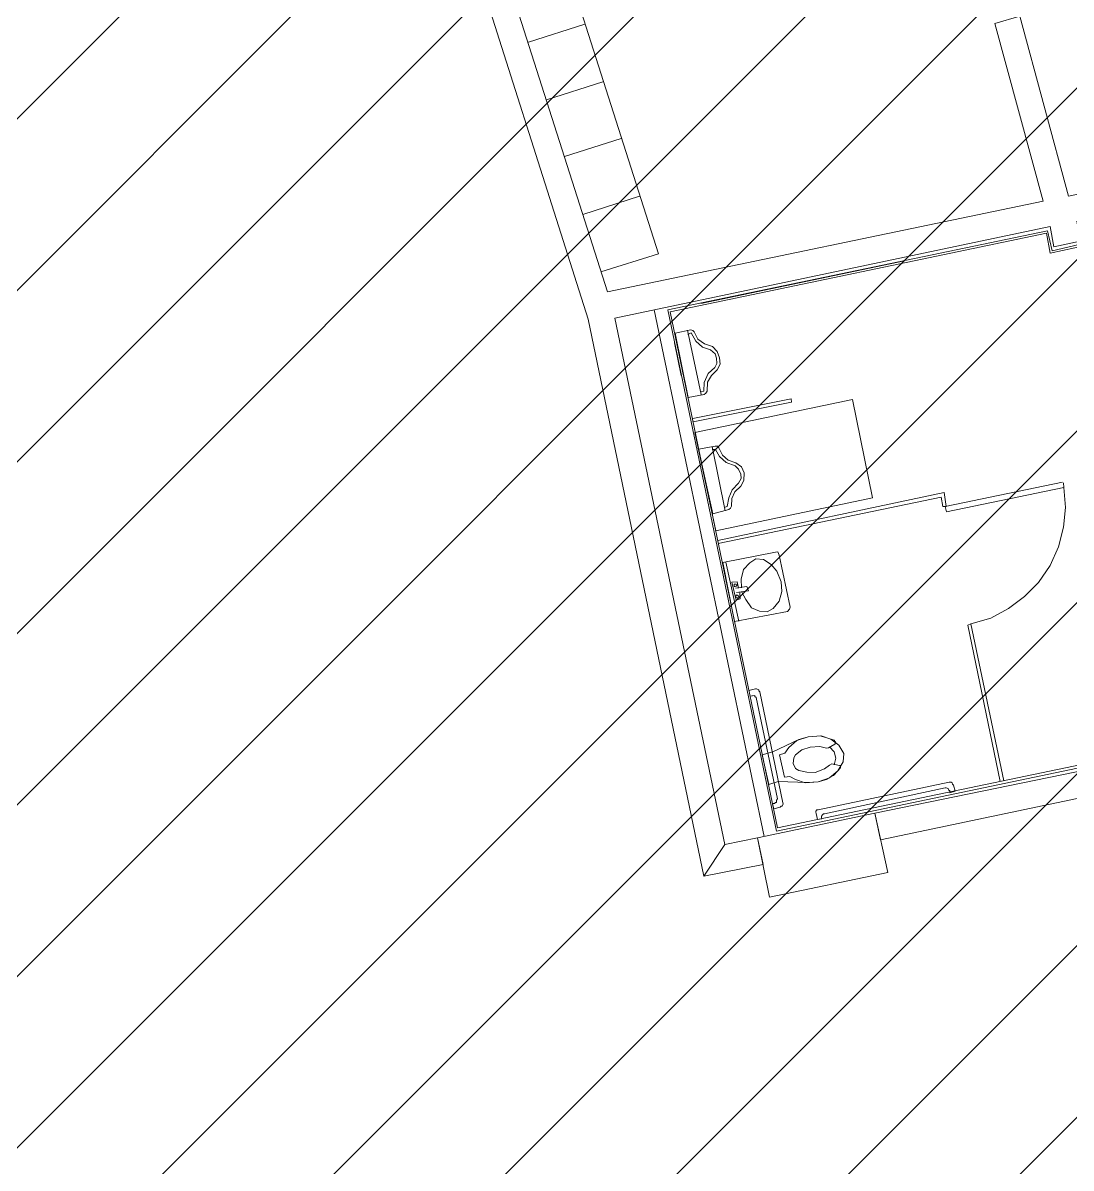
# Model space of a CAD drawing. Header units: inches. Extents: x -11331628 to 26860, y -6840660 to 4773.
# Drawn here: x 1182.4 to 1495.7, y -2112.1 to -1769.9 of the extents above; entities that cross this region are included whole.
import ezdxf
from ezdxf import colors
from ezdxf.entities.mleader import LeaderData, LeaderLine
from ezdxf.math import Vec2, Vec3

# ---------------------------------------------------------------- set-up
doc = ezdxf.new("R2010")
doc.units = ezdxf.units.IN
doc.header["$LTSCALE"] = 0.5
doc.header["$MEASUREMENT"] = 0
doc.layers.get('Defpoints').update_dxf_attribs({"color": 140})
doc.layers.add('A-HATH', color=9, linetype='Continuous')
doc.layers.add('DETL-8', color=2, linetype='Continuous')
for name, color, linetype, lineweight in [('CONCRETE', 1, 'Continuous', 20), ('HATCH', 253, 'Continuous', 0), ('TEXT 3', 41, 'Continuous', 15)]:
    doc.layers.add(name, color=color, linetype=linetype, lineweight=lineweight)
doc.styles.add('TEXT-ITALIC', font='ariali.ttf')

# ---------------------------------------------------------------- blocks, each defined once
blk = doc.blocks.new('restroom')
at = {"layer": 'CONCRETE'}
for points in [[(3093.628826908702, 6788.538152405808), (3122.20039501187, 6669.990069659944), (3253.970162267625, 6687.557609607634), (3243.387057385003, 6741.593162586963), (3251.037858385189, 6743.192651960585), (3261.620963267578, 6688.503994013699), (3287.226139517562, 6691.996170893247), (3261.620963267578, 6688.503994013699), (3251.037858385189, 6743.192651960585), (3243.387057385003, 6741.593162586963), (3253.970162267625, 6687.557609607634), (3122.20039501187, 6669.990069659944), (3093.628826908702, 6788.538152405808)], [(3086.025457486106, 6786.73829204117), (3115.775752969613, 6662.24595538299), (3138.168445585823, 6493.728116637263), (3156.109153335743, 6495.900719981692), (3155.069455652792, 6503.938092371151), (3145.152799344683, 6502.711812119634), (3123.813145352822, 6661.966059537773), (3255.583237834337, 6679.906807274726), (3256.236342802007, 6673.762183704348), (3264.180341934381, 6674.801840067659), (3263.607287943425, 6680.853151694108), (3264.180341934381, 6674.801840067659), (3256.236342802007, 6673.762183704348), (3255.583237834337, 6679.906807274726), (3123.813145352822, 6661.966059537773), (3145.152799344683, 6502.711812119634), (3155.069455652792, 6503.938092371151), (3156.109153335743, 6495.900719981692), (3138.168445585823, 6493.728116637263), (3115.775752969613, 6662.24595538299), (3086.025457486106, 6786.73829204117)], [(3265.499894142678, 6674.148693780583), (3255.583237834337, 6672.535903452831), (3254.636609508718, 6678.587255066197), (3139.767853652887, 6663.285611746419), (3160.840994060334, 6505.537561751255), (3353.15104863403, 6531.422369933622)], [(3353.15104863403, 6531.422369933622), (3160.840994060334, 6505.537561751255), (3139.767853652887, 6663.285611746419), (3254.636609508718, 6678.587255066197), (3255.583237834337, 6672.535903452831), (3265.499894142678, 6674.148693780583)], [(3266.152999110349, 6673.482246539375), (3254.916790593477, 6671.882797152553), (3254.250343352152, 6677.920807824872), (3140.43430089398, 6662.61916450521), (3161.21424316947, 6506.483906170639), (3352.497943666593, 6532.088817174714)], [(3352.497943666593, 6532.088817174714), (3161.21424316947, 6506.483906170639), (3140.43430089398, 6662.61916450521), (3254.250343352152, 6677.920807824872), (3254.916790593477, 6671.882797152553), (3266.152999110349, 6673.482246539375)], [(3149.697852234883, 6664.511893330658), (3211.37090659334, 6672.829141571937)], [(3141.00735488447, 6653.368874131637), (3142.326907093232, 6643.4521351839)]]:
    blk.add_lwpolyline(points, dxfattribs=at)
for points in [[(3112.856792694252, 6785.418739832525), (3138.168445585822, 6680.1867044529), (3120.600986944573, 6676.041421273193), (3138.168445585822, 6680.1867044529), (3112.856792694252, 6785.418739832525), (3095.662583161906, 6781.260115712001)], [(3121.160698661643, 6750.283661270099), (3103.979831403416, 6746.124995829706)], [(3125.319485395277, 6732.70277904864), (3108.124951969661, 6728.557455882132)], [(3129.571341486243, 6715.428437233139), (3112.283738703761, 6711.269813112617)], [(3133.729802993654, 6697.75428438739), (3116.442200210939, 6693.608961220765)], [(3135.622734419132, 6663.565508924593), (3157.055456435602, 6504.217989549209)], [(3148.751549135257, 6637.307511613522), (3143.926640386755, 6636.73435632296), (3141.380603993606, 6656.194603769859), (3146.192495694911, 6656.861051010952), (3141.380603993606, 6656.194603769859), (3143.926640386755, 6636.73435632296), (3148.751549135257, 6637.307511613522), (3149.311586078318, 6637.680720735626), (3149.697852234883, 6638.253854699949), (3149.978033319643, 6640.893000436998), (3151.297585528172, 6642.785687942692), (3153.190191727193, 6644.385177316312), (3151.297585528172, 6642.785687942692), (3149.978033319643, 6640.893000436998), (3149.697852234883, 6638.253854699949), (3149.311586078318, 6637.680720735626)], [(3145.152799344683, 6656.861051010952), (3147.805246035863, 6637.307511613522)], [(3148.751549135257, 6638.253854699949), (3149.031404993559, 6640.893000436999), (3150.350957202321, 6643.452135183899), (3152.523744486334, 6645.05162455752), (3153.190191727193, 6646.277864822122), (3153.190191727193, 6647.890696469513), (3152.89699492796, 6649.210250011114), (3151.577441386475, 6650.4365302624), (3149.311586078318, 6651.382873348944), (3147.41865465284, 6653.368874131637), (3146.192495694911, 6655.914706591685), (3145.152799344683, 6655.541498802421), (3146.192495694911, 6655.914706591685), (3147.41865465284, 6653.368874131637), (3149.311586078318, 6651.382873348944), (3151.577441386475, 6650.4365302624), (3152.89699492796, 6649.210250011114), (3153.190191727193, 6647.890696469513), (3153.190191727193, 6646.277864822122), (3152.523744486334, 6645.05162455752), (3150.350957202321, 6643.452135183899), (3149.031404993559, 6640.893000436999), (3148.751549135257, 6638.253854699949), (3147.805246035863, 6638.253854699949)], [(3152.243888627799, 6651.382873348944), (3153.563442169285, 6649.770083021192), (3154.136494827285, 6647.890696469513), (3154.136494827285, 6645.997968976903), (3153.190191727193, 6644.385177316312), (3154.136494827285, 6645.997968976903), (3154.136494827285, 6647.890696469513), (3153.563442169285, 6649.770083021192), (3152.243888627799, 6651.382873348944), (3149.978033319643, 6652.32921776821), (3148.085101894165, 6653.928707141831), (3147.138798794538, 6656.194603769859), (3146.765549685402, 6656.581153832893), (3146.192495694911, 6656.861051010952), (3146.765549685402, 6656.581153832893), (3147.138798794538, 6656.194603769859), (3148.085101894165, 6653.928707141831), (3149.978033319643, 6652.32921776821)], [(3174.623238969889, 6633.148867499483), (3144.872943486381, 6629.376773448596), (3174.623238969889, 6633.148867499483), (3174.623238969889, 6634.095230579429), (3144.872943486381, 6630.323136528423), (3174.623238969889, 6634.095230579429)], [(3149.311586078317, 6596.400975950231), (3196.735750501572, 6602.825518025137), (3192.857144852463, 6632.589053149852), (3145.152799344683, 6626.164512407786), (3192.857144852463, 6632.589053149852), (3196.735750501572, 6602.825518025137), (3149.311586078317, 6596.400975950231), (3145.152799344683, 6626.164512407786), (3192.857144852463, 6632.589053149852), (3196.735750501572, 6602.825518025137), (3192.857144852463, 6632.589053149852), (3145.152799344683, 6626.164512407786)], [(3153.563442169285, 6602.452308902919), (3148.751549135257, 6601.505964483535), (3145.819246586008, 6621.059523874479), (3150.924336419037, 6621.632659171642), (3145.819246586008, 6621.059523874479), (3148.751549135257, 6601.505964483535), (3153.563442169285, 6602.452308902919), (3154.136494827286, 6602.825518025136), (3154.509745268911, 6603.398671982744), (3154.78959979449, 6605.664588604175), (3155.735902894117, 6607.557297436222), (3157.721903676695, 6609.156766816443), (3155.735902894117, 6607.557297436222), (3154.78959979449, 6605.664588604175), (3154.509745268911, 6603.398671982744), (3154.136494827286, 6602.825518025136)], [(3149.978033319643, 6621.632659171642), (3152.523744486334, 6602.172411724744)], [(3153.190191727193, 6603.398671982745), (3153.843298027587, 6605.944505775632), (3155.069455652792, 6608.21042239706), (3157.055456435602, 6610.103129896272), (3158.001759535229, 6611.422703431273), (3158.001759535229, 6612.74225563992), (3157.348653234836, 6614.261754016909), (3156.402350135442, 6615.301410380336), (3153.843298027587, 6616.527670638337), (3151.964032769497, 6618.420399463786), (3150.924336419037, 6620.686316085215), (3149.978033319643, 6620.686316085215), (3150.924336419037, 6620.686316085215), (3151.964032769497, 6618.420399463786), (3153.843298027587, 6616.527670638337), (3156.402350135442, 6615.301410380336), (3157.348653234836, 6614.261754016909), (3158.001759535229, 6612.74225563992), (3158.001759535229, 6611.422703431273), (3157.055456435602, 6610.103129896272), (3155.069455652792, 6608.21042239706), (3153.843298027587, 6605.944505775632), (3153.190191727193, 6603.398671982745), (3152.2438886278, 6603.11875614401)], [(3156.682205993744, 6616.247774793002), (3158.281940619989, 6614.914880310585), (3158.94838786108, 6613.035493758908), (3158.668206776554, 6610.769577137478), (3157.721903676695, 6609.156766816443), (3158.668206776554, 6610.769577137478), (3158.94838786108, 6613.035493758908), (3158.281940619989, 6614.914880310585), (3156.682205993744, 6616.247774793002), (3154.509745268912, 6617.194117879547), (3152.89699492796, 6618.793607253051), (3151.964032769498, 6621.059523874479), (3151.577441386475, 6621.632659171642), (3150.924336419037, 6621.632659171642), (3151.577441386475, 6621.632659171642), (3151.964032769498, 6621.059523874479), (3152.89699492796, 6618.793607253051), (3154.509745268912, 6617.194117879547)], [(3218.461995876456, 6598.680214851913), (3217.515692776364, 6598.680214851913), (3217.129101393806, 6601.505964483535), (3149.697852234883, 6592.535569955297), (3217.129101393806, 6601.505964483535), (3217.515692776364, 6598.680214851913), (3218.461995876456, 6598.680214851913), (3218.168797744267, 6602.825518025137), (3149.697852234883, 6593.481934367963), (3218.168797744267, 6602.825518025137)], [(3223.273887577295, 6563.158584893499), (3222.327259251444, 6562.785375771397), (3228.650936138831, 6515.510867262473), (3222.327259251444, 6562.785375771397), (3223.273887577295, 6563.158584893499), (3229.324955284192, 6564.3848451515), (3234.803295559312, 6566.930678944505), (3239.895043119152, 6570.142958645762), (3244.33336048463, 6574.021666927663), (3248.212291359963, 6578.833417341979), (3251.037858385188, 6584.21832171402), (3253.023859167999, 6589.98975748865), (3253.970162267625, 6595.747850989275), (3253.970162267626, 6601.785861661709), (3218.461995876456, 6597.067423191322), (3218.168797744267, 6598.680214851914), (3253.690306408858, 6603.398671982745), (3218.168797744267, 6598.680214851914), (3218.461995876456, 6597.067423191322), (3253.970162267626, 6601.785861661709), (3253.970162267625, 6595.747850989275), (3253.023859167999, 6589.98975748865), (3251.037858385188, 6584.21832171402), (3248.212291359963, 6578.833417341979), (3244.33336048463, 6574.021666927663), (3239.895043119152, 6570.142958645762), (3234.803295559312, 6566.930678944505), (3229.324955284192, 6564.3848451515), (3223.273887577295, 6563.158584893499), (3229.672332398124, 6515.647589629569)], [(3253.970162267626, 6601.785861661709), (3253.970162267625, 6603.118756144009)], [(3166.599188861266, 6588.750154956761), (3150.631138286848, 6586.777476454437), (3152.89699492796, 6568.916698387759), (3168.865044169422, 6570.809405886969), (3169.531491410282, 6571.475853128177), (3169.811347269049, 6572.035667477926), (3167.638885211261, 6587.723820873704), (3167.265636102125, 6588.750154956761)], [(3166.599188861266, 6588.750154956761), (3150.631138286848, 6586.777476454437), (3152.89699492796, 6568.916698387759), (3168.865044169422, 6570.809405886969), (3169.531491410282, 6571.475853128177), (3169.811347269049, 6572.035667477926), (3167.638885211261, 6587.723820873704), (3167.265636102125, 6588.750154956761)], [(3154.136494827286, 6568.916698387759), (3151.577441386475, 6586.777476454437)], [(3162.826993510189, 6571.089303065026), (3160.561138202032, 6571.475853128178), (3158.281940619989, 6572.702114719019), (3156.682205993744, 6575.247947179066), (3155.735902894117, 6577.513863800494), (3156.682205993744, 6575.247947179066), (3158.281940619989, 6572.702114719019), (3160.561138202032, 6571.475853128178), (3162.826993510189, 6571.089303065026), (3164.706257435788, 6572.035667477926), (3166.599188861266, 6574.021666927664), (3167.638885211261, 6576.860738839656), (3167.638885211261, 6579.779780421806), (3166.599188861266, 6582.992061456019), (3164.999455567511, 6585.164666133287), (3162.826993510189, 6586.777476454437), (3160.561138202032, 6587.150685576541), (3158.668206776554, 6586.111029213229), (3156.682205993744, 6584.21832171402), (3155.735902894117, 6581.392572082399), (3155.735902894117, 6578.833417341979), (3155.735902894117, 6581.392572082399), (3156.682205993744, 6584.21832171402), (3158.668206776554, 6586.111029213229), (3160.561138202032, 6587.150685576541), (3162.826993510189, 6586.777476454437), (3164.999455567511, 6585.164666133287), (3166.599188861266, 6582.992061456019), (3167.638885211261, 6579.779780421806), (3167.638885211261, 6576.860738839656), (3166.599188861266, 6574.021666927664), (3164.706257435788, 6572.035667477926)], [(3153.843298027587, 6575.247947179065), (3155.069455652792, 6575.621156301285), (3155.069455652792, 6577.513863800494), (3155.069455652792, 6575.621156301285), (3153.843298027587, 6575.247947179065), (3152.89699492796, 6580.726124841189), (3154.509745268912, 6580.72612484119), (3154.789599794491, 6578.833417341979), (3154.509745268912, 6580.72612484119), (3152.89699492796, 6580.726124841189)], [(3153.843298027587, 6580.073018540913), (3153.563442169284, 6580.073018540914), (3153.563442169284, 6579.779780421807), (3153.563442169284, 6579.406571299704), (3153.843298027587, 6579.406571299704), (3154.136494827286, 6579.406571299704), (3154.509745268912, 6579.779780421807), (3154.136494827286, 6580.073018540914)], [(3153.843298027587, 6580.073018540913), (3153.563442169284, 6580.073018540914), (3153.563442169284, 6579.779780421807), (3153.563442169284, 6579.406571299704), (3153.843298027587, 6579.406571299704), (3154.136494827286, 6579.406571299704), (3154.509745268912, 6579.779780421807), (3154.136494827286, 6580.073018540914)], [(3154.136494827286, 6577.513863800494), (3157.721903676694, 6577.793760978552), (3157.348653234836, 6579.126655460968), (3153.843298027587, 6578.833417341979), (3157.348653234836, 6579.126655460968), (3157.721903676694, 6577.793760978552)], [(3154.136494827286, 6576.860738839658), (3153.843298027587, 6576.56750072055), (3153.843298027587, 6576.194291598447), (3154.136494827286, 6575.914394420273), (3154.509745268912, 6575.914394420273), (3154.789599794491, 6575.914394420273), (3154.789599794491, 6576.194291598447), (3154.509745268911, 6576.567500720551)], [(3154.136494827286, 6576.860738839658), (3153.843298027587, 6576.56750072055), (3153.843298027587, 6576.194291598447), (3154.136494827286, 6575.914394420273), (3154.509745268912, 6575.914394420273), (3154.789599794491, 6575.914394420273), (3154.789599794491, 6576.194291598447), (3154.509745268911, 6576.567500720551)], [(3158.948387861081, 6547.483752445019), (3158.668206776554, 6547.763649623193), (3158.668206776554, 6548.043566794768), (3158.001759535229, 6548.416774584032), (3157.721903676695, 6548.416774584031), (3155.684013462789, 6548.036660863339), (3157.721903676695, 6548.416774584031), (3158.001759535229, 6548.416774584032), (3158.668206776554, 6548.043566794768), (3158.668206776554, 6547.763649623193)], [(3157.721903676695, 6545.870942123985), (3157.348653234836, 6546.15085796272), (3157.348653234836, 6546.444097414547), (3156.682205993744, 6546.444097414548), (3156.402350135442, 6546.444097414547), (3155.904780068366, 6546.377876130628), (3156.402350135442, 6546.444097414547), (3156.682205993744, 6546.444097414548), (3157.348653234836, 6546.444097414547), (3157.348653234836, 6546.15085796272)], [(3160.840994060334, 6513.854811325255), (3160.267940069843, 6513.854811325255), (3160.561138202032, 6512.24201966478), (3160.267940069843, 6513.854811325255), (3160.840994060334, 6513.854811325255), (3161.21424316947, 6514.134727163991), (3161.494099027771, 6514.13472716399), (3161.494099027772, 6514.801174405198), (3161.880690410562, 6515.174383527417), (3157.721903676695, 6545.870942123985), (3161.880690410562, 6515.174383527417), (3161.494099027772, 6514.801174405198), (3161.494099027771, 6514.13472716399), (3161.21424316947, 6514.134727163991)], [(3163.386705227025, 6513.854811325255), (3158.948387861081, 6547.483752445019)], [(3162.440402127166, 6520.279372060722), (3159.614835102172, 6519.612924819515), (3158.281940619989, 6528.583299354468), (3161.494099027771, 6529.249746595677), (3169.531491410282, 6532.368714352889), (3172.357058435507, 6533.021839313726), (3176.23598931084, 6533.021839313726), (3179.061556335833, 6531.795579055725), (3181.34075391811, 6529.809559612471), (3182.660307459595, 6527.263745812867), (3182.274041303029, 6524.717913352935), (3180.394450818482, 6522.158757279679), (3177.835398710627, 6520.279372060723), (3174.343057885362, 6519.333007648056), (3171.130899477579, 6519.333007648056)], [(3162.440402127166, 6520.279372060722), (3159.614835102172, 6519.612924819515), (3158.281940619989, 6528.583299354468), (3161.494099027771, 6529.249746595677), (3169.531491410282, 6532.368714352889), (3172.357058435507, 6533.021839313726), (3176.23598931084, 6533.021839313726), (3179.061556335833, 6531.795579055725), (3181.34075391811, 6529.809559612471), (3182.660307459595, 6527.263745812867), (3182.274041303029, 6524.717913352935), (3180.394450818482, 6522.158757279679), (3177.835398710627, 6520.279372060723), (3174.343057885362, 6519.333007648056), (3171.130899477579, 6519.333007648056)], [(3164.999455567511, 6528.583299354469), (3166.319007776273, 6530.196109675504), (3168.865044169423, 6532.088817174715), (3172.357058435507, 6533.021839313726), (3174.916437102077, 6533.021839313726), (3172.357058435507, 6533.021839313726), (3168.865044169423, 6532.088817174715), (3166.319007776273, 6530.196109675504), (3164.999455567511, 6528.583299354469), (3163.386705227025, 6528.21009023225)], [(3182.660307459595, 6527.263745812867), (3181.34075391811, 6529.809559612471), (3179.061556335833, 6531.795579055725), (3176.23598931084, 6533.021839313726), (3172.357058435507, 6533.021839313726), (3176.23598931084, 6533.021839313726), (3179.061556335833, 6531.795579055725), (3181.34075391811, 6529.809559612471)], [(3174.916437102077, 6533.021839313726), (3175.956133452539, 6533.021839313726), (3176.515845169375, 6532.741923475107), (3177.555542852326, 6532.368714352888), (3179.061556335833, 6531.795579055725), (3180.101254018784, 6531.422369933622), (3180.101254018783, 6531.142454094886), (3180.394450818482, 6530.849215975897), (3180.394450818483, 6530.476006853679), (3180.101254018784, 6530.196109675504), (3178.128595510326, 6529.249746595677), (3177.555542852326, 6529.249746595677), (3178.128595510326, 6529.249746595677), (3177.555542852326, 6529.249746595677), (3178.128595510326, 6529.249746595677), (3180.101254018784, 6530.196109675504), (3180.394450818483, 6530.476006853679), (3180.394450818482, 6530.849215975897), (3180.101254018783, 6531.142454094886), (3180.101254018784, 6531.422369933622), (3179.061556335833, 6531.795579055725), (3177.555542852326, 6532.368714352888), (3176.515845169375, 6532.741923475107), (3175.956133452539, 6533.021839313726)], [(3166.039151917972, 6521.505632318725), (3164.42640157702, 6521.505632318724), (3163.386705227025, 6528.21009023225), (3164.42640157702, 6521.505632318724), (3166.039151917972, 6521.505632318725), (3167.638885211261, 6520.559267906058), (3170.477794510141, 6519.333007648056), (3174.343057885362, 6519.333007648056), (3176.889095611234, 6519.892820664732), (3174.343057885362, 6519.333007648056), (3170.477794510141, 6519.333007648056), (3167.638885211261, 6520.559267906058)], [(3167.638885211261, 6526.983829974248), (3168.211939201985, 6527.930193054191), (3170.184596377951, 6529.249746595677), (3172.743649818531, 6529.80955961247), (3175.569542069516, 6529.809559612471), (3177.555542852326, 6529.249746595677), (3175.569542069516, 6529.809559612471), (3172.743649818531, 6529.80955961247), (3170.184596377951, 6529.249746595677), (3168.211939201985, 6527.930193054191), (3167.638885211261, 6526.983829974248), (3167.265636102125, 6525.371018320374), (3167.918741069796, 6523.771548940153), (3167.265636102125, 6525.371018320374)], [(3179.448147718856, 6524.051466111727), (3180.101254018784, 6526.037465561582), (3179.728003577158, 6527.930193054191), (3178.501845951952, 6529.529662434412), (3179.728003577158, 6527.930193054191), (3180.101254018784, 6526.037465561582)], [(3178.128595510327, 6524.051466111727), (3176.515845169375, 6523.105101698945), (3173.689952917924, 6522.15875727968), (3171.130899477579, 6522.451996731506), (3168.865044169422, 6523.105101698945), (3167.918741069796, 6523.771548940153), (3168.865044169422, 6523.105101698945), (3171.130899477579, 6522.451996731506), (3173.689952917924, 6522.15875727968), (3176.515845169375, 6523.105101698945)], [(3181.047557118876, 6523.771548940153), (3178.781700477531, 6524.42467390099), (3178.128595510327, 6524.051466111727), (3178.781700477531, 6524.42467390099), (3181.047557118876, 6523.771548940153), (3181.34075391811, 6523.771548940153), (3181.34075391811, 6523.491651761979), (3181.34075391811, 6523.105101698945), (3181.047557118876, 6522.82520452077), (3180.394450818482, 6522.158757279679), (3179.061556335833, 6520.93249702156), (3178.128595510327, 6520.559267906058), (3177.835398710627, 6520.279372060723), (3176.889095611234, 6519.892820664732), (3177.835398710627, 6520.279372060723), (3178.128595510327, 6520.559267906058), (3179.061556335833, 6520.93249702156), (3180.394450818482, 6522.158757279679), (3181.047557118876, 6522.82520452077), (3181.34075391811, 6523.105101698945), (3181.34075391811, 6523.491651761979), (3181.34075391811, 6523.771548940153)], [(3275.696406309555, 6519.892820664732), (3276.642709408949, 6512.242019664781), (3191.630985894302, 6500.725812669894), (3190.591289544307, 6508.749822792066)], [(3275.696406309555, 6519.892820664732), (3276.642709408949, 6512.242019664781), (3191.630985894302, 6500.725812669894), (3190.591289544307, 6508.749822792066)], [(3162.440402127166, 6512.628549734532), (3162.826993510189, 6512.908466905989), (3163.106849368491, 6512.90846690599), (3163.386705227025, 6513.574914147197), (3163.386705227025, 6513.854811325255), (3163.386705227025, 6513.574914147197), (3163.106849368491, 6512.90846690599), (3162.826993510189, 6512.908466905989), (3162.440402127166, 6512.628549734532), (3160.561138202032, 6512.24201966478)], [(3173.689952917924, 6511.01575940678), (3213.356906042729, 6516.400643785419), (3214.023353284053, 6516.400643785419), (3214.303209142356, 6516.1207479402), (3214.303209142355, 6515.747518824581), (3214.583390227348, 6515.454300698992), (3214.956639336018, 6513.574914147198), (3214.583390227348, 6515.454300698992), (3214.303209142355, 6515.747518824581), (3214.303209142356, 6516.1207479402), (3214.023353284053, 6516.400643785419), (3213.356906042729, 6516.400643785419), (3173.689952917924, 6511.01575940678), (3173.303686761359, 6511.015759406779), (3173.0235056766, 6510.642550284676), (3173.0235056766, 6510.362633112985), (3173.023505676599, 6509.976103043351), (3173.303686761359, 6508.096716491673), (3174.623238969888, 6508.278811555841), (3174.623238969888, 6508.749822792067), (3174.623238969889, 6509.029738630685), (3174.916437102078, 6509.41627003316), (3175.289686211214, 6509.696185871894), (3175.569542069516, 6509.696185871895), (3212.037353834199, 6514.801174405198), (3212.410602943335, 6514.801174405198), (3212.983656933826, 6514.507936286211), (3212.983656933826, 6514.134727163991), (3213.356906042729, 6513.854811325255), (3213.356906042729, 6513.188364084162), (3214.956639336018, 6513.574914147198), (3213.356906042729, 6513.188364084162), (3213.356906042729, 6513.854811325255), (3212.983656933826, 6514.134727163991), (3212.983656933826, 6514.507936286211), (3212.410602943335, 6514.801174405198), (3212.037353834199, 6514.801174405198), (3175.569542069516, 6509.696185871895), (3175.289686211214, 6509.696185871894), (3174.916437102078, 6509.41627003316), (3174.623238969889, 6509.029738630685), (3174.623238969888, 6508.749822792067), (3174.623238969888, 6508.278811555841), (3173.303686761359, 6508.096716491673), (3173.023505676599, 6509.976103043351), (3173.0235056766, 6510.362633112985), (3173.0235056766, 6510.642550284676), (3173.303686761359, 6511.015759406779)], [(3155.069455652792, 6503.938092371151), (3157.348653234836, 6485.984002360311), (3193.137000710765, 6490.809073722157), (3190.591289544307, 6508.749822792066)], [(3155.069455652792, 6503.938092371151), (3157.348653234836, 6485.984002360311), (3193.137000710765, 6490.809073722157), (3190.591289544307, 6508.749822792066)], [(3155.069455652792, 6503.938092371151), (3157.348653234836, 6485.984002360311), (3193.137000710765, 6490.809073722157), (3190.591289544307, 6508.749822792066)], [(3138.168445585823, 6493.728116637263), (3145.152799344683, 6502.711812119634)]]:
    blk.add_lwpolyline(points, close=True, dxfattribs=at)
blk = doc.blocks.new('sitegf')
at = {"layer": 'HATCH', "transparency": 33554687}
h = blk.add_hatch(dxfattribs=at)
h.set_pattern_fill('ANSI31', color=256, scale=290)
h.set_pattern_definition([(45, (0, 21884.45669854619), (-25.63262081801235, 25.63262081801235), [])])
edge = h.paths.add_edge_path()
edge.add_line((841.7135486452726, 4058.15902889951), (832.1522066365567, 4088.393101095207))
edge.add_arc((-2583.278479010212, 2991.654961780689), 3587.199648010218, 17.80248358754354, 21.63828740512382)
edge.add_line((751.1322224337714, 4314.419713647199), (649.5549297493471, 4275.824925623918))
edge.add_line((649.5549297493471, 4275.824925623918), (627.9750133953403, 4276.207985666086))
edge.add_line((627.9750133953403, 4276.207985666086), (615.736572343453, 4355.551407052695))
edge.add_line((615.736572343453, 4355.551407052695), (734.2527490047726, 4402.016461738374))
edge.add_line((734.2527490047726, 4402.016461738374), (785.8681488724646, 4445.226153062358))
edge.add_line((785.8681488724646, 4445.226153062358), (817.2736700094513, 4471.517199487971))
edge.add_line((817.2736700094513, 4471.517199487971), (920.8049292418241, 4558.188110984956))
edge.add_line((920.8049292418241, 4558.188110984956), (910.1680914242158, 4753.167653169989))
edge.add_line((910.1680914242158, 4753.167653169989), (651.9138097560804, 4739.078949919269))
edge.add_line((651.9138097560804, 4739.078949919269), (650.5663207589437, 4763.779221961227))
edge.add_line((650.5663207589437, 4763.779221961227), (650.539207114901, 4763.77623112814))
edge.add_line((650.539207114901, 4763.77623112814), (646.6595883335872, 4835.391943034643))
edge.add_line((646.6595883335872, 4835.391943034643), (645.174862761299, 4862.607842846144))
edge.add_line((645.174862761299, 4862.607842846144), (690.4497054555218, 4867.60198886634))
edge.add_line((690.4497054555218, 4867.60198886634), (691.8899097307344, 4878.203780670014))
edge.add_line((691.8899097307344, 4878.203780670014), (888.735659132873, 5057.909302765569))
edge.add_line((888.735659132873, 5057.909302765569), (872.9920037365312, 5082.477866517082))
edge.add_line((872.9920037365312, 5082.477866517082), (860.2419277049376, 5297.43573020001))
edge.add_line((860.2419277049376, 5297.43573020001), (669.4313529462161, 5397.76577004886))
edge.add_line((669.4313529462161, 5397.76577004886), (651.3990950094653, 5422.130092594405))
edge.add_line((651.3990950094653, 5422.130092594405), (539.1336304573886, 5372.235795883393))
edge.add_line((539.1336304573886, 5372.235795883393), (381.2746056697015, 5545.066215666924))
edge.add_line((381.2746056697015, 5545.066215666924), (308.4860168207115, 5497.065427012392))
edge.add_line((308.4860168207115, 5497.065427012392), (308.4860168207115, 2034.980142961424))
edge.add_line((308.4860168207115, 2034.980142961424), (874.0000179757888, 2034.980142961424))
edge.add_arc((-2583.278479010258, 2991.654961780681), 3587.199648010263, 344.532527593828, 377.2960021823383)
at = {"layer": 'Defpoints', "rotation": 4.154694506102972}
blk.add_blockref('restroom', (-1944.335377803717, -3041.278287884666), dxfattribs=at)

msp = doc.modelspace()

# ---------------------------------------------------------------- hatches: boundary and pattern name
at = {"layer": 'A-HATH', "true_color": 0xadadad, "transparency": 33554610}
h = msp.add_hatch(dxfattribs=at)
h.set_pattern_fill('AR-B88', color=253, scale=2.3)
h.set_pattern_definition([(0, (-5438.680215846291, -5753.708305836846), (0, 18.4), []), (90, (-5438.680215846291, -5753.708305836846), (-9.2, 18.4), [18.4, -18.4])])
edge = h.paths.add_edge_path()
edge.add_line((2547.734943207382, -909.5435402068906), (2511.208096837237, -845.6774591533668))
edge.add_arc((2523.549395676103, -789.0002555880421), 58.00528476798858, 257.7157599961826, 520.5004951479241)
edge.add_line((2468.871040222706, -769.6381661882024), (2263.246430322076, -410.1097834339174))
edge.add_arc((2273.163664476466, -352.9585671062463), 58.00528476790085, 260.1557075193186, 392.3090461881663)
edge.add_line((2322.188423494387, -321.9555662153634), (2473.826859808508, -226.060213126136))
edge.add_arc((2519.483617197169, -197.0728238224958), 54.08149622456687, 212.4113871107711, 453.1603583532876)
edge.add_line((2516.502066819322, -143.0735776126439), (2283.658448450944, -150.6163626500147))
edge.add_line((2283.658448450944, -150.6163626500147), (2265.918271357643, -151.6373438111696))
edge.add_line((2265.918271357643, -151.6373438111696), (2185.170271359833, -35.3333438079062))
edge.add_line((2185.170271359833, -35.3333438079062), (2042.842181874889, -115.9825171606572))
edge.add_line((2042.842181874889, -115.9825171606572), (2107.136242878143, -232.5991697260843))
edge.add_line((2107.136242878143, -232.5991697260843), (1742.071796663789, -439.2634922145589))
edge.add_line((1742.071796663789, -439.2634922145589), (1668.90501829922, -310.9421514280339))
edge.add_line((1668.90501829922, -310.9421514280339), (1629.479424357415, -333.421995202601))
edge.add_arc((1399.004552219938, -441.9286910903587), 254.7398079202871, -47.829709234797576, 25.210878431094898, ccw=False)
edge.add_line((1570.020651208461, -630.7298129779483), (1580.135611995798, -641.8126828163367))
edge.add_line((1580.135611995798, -641.8126828163367), (1588.852197120535, -925.6212563100908))
edge.add_line((1588.852197120535, -925.6212563100908), (1600.172939787138, -1133.137179763124))
edge.add_line((1600.172939787138, -1133.137179763124), (1493.295471824805, -1222.609360778421))
edge.add_line((1493.295471824805, -1222.609360778421), (1462.359787911743, -1248.507084252496))
edge.add_line((1462.359787911743, -1248.507084252496), (1409.318207806774, -1292.91069847515))
edge.add_line((1409.318207806774, -1292.91069847515), (1287.557669467697, -1338.759273773099))
edge.add_line((1287.557669467697, -1338.759273773099), (1297.633533323757, -1404.08242305177))
edge.add_line((1297.633533323757, -1404.08242305177), (1318.684360988188, -1403.453086304546))
edge.add_line((1318.684360988188, -1403.453086304546), (1426.645539929283, -1362.432709545392))
edge.add_arc((64335.17028974952, 23549.21451434395), 67661.45618892826, 201.6034644993831, 201.6251483962014)
edge.add_line((1436.077992119359, -1386.238995477384), (1475.179055344464, -1373.294102059301))
edge.add_arc((1479.065173816864, -1396.977389061683), 24.00000000038984, 56.445151413659005, 99.31845056210688, ccw=False)
edge.add_line((1492.330813853915, -1376.976819209149), (1491.632907719681, -1380.027306562581))
edge.add_arc((-93.59527349144582, 3214.737739223404), 4860.53641201078, 288.5363585623621, 289.0348159101929, ccw=False)
edge.add_arc((1457.838689010036, -1408.450379411341), 16.0666786339292, 112.8478043097662, 160.9859278697401)
edge.add_line((1442.648631082041, -1403.21584958813), (1443.297672648883, -1404.893834458691))
edge.add_line((1443.297672648883, -1404.893834458691), (1450.453468489988, -1402.089498116922))
edge.add_line((1450.453468489988, -1402.089498116922), (1460.439534721869, -1428.22994087677))
edge.add_line((1460.439534721869, -1428.22994087677), (1453.214311140377, -1430.990091570763))
edge.add_line((1453.214311140377, -1430.990091570763), (1462.948965086396, -1457.192537372325))
edge.add_line((1462.948965086396, -1457.192537372325), (1470.023108607264, -1454.538560027791))
edge.add_line((1470.023108607264, -1454.538560027791), (1480.013981271723, -1480.69158454634))
edge.add_line((1480.013981271723, -1480.69158454634), (1472.65018438861, -1483.504672452636))
edge.add_line((1472.65018438861, -1483.504672452636), (1477.766570483806, -1498.315109481379))
edge.add_line((1477.766570483806, -1498.315109481379), (1483.235680244738, -1513.943475974329))
edge.add_line((1483.235680244738, -1513.943475974329), (1535.249109853119, -1675.555811451321))
edge.add_arc((2307.002717932686, -5020.677171227824), 3432.992942494469, 102.00266229998567, 102.991405386937, ccw=False)
edge.add_arc((2039.863053777801, -1312.000954854304), 567.9999999999604, 218.133232763283, 228.76888877398)
edge.add_arc((-476.1166134567052, 155.5398934520708), 2859.444963960035, 317.4233235610747, 318.50043500030597, ccw=False)
edge.add_line((1629.500206301064, -1779.092709981869), (1691.903514338968, -1870.089915039635))
edge.add_arc((1969.753789313861, -1170.51682207932), 752.7305545131576, 248.3384500309071, 307.1261062046956)
edge.add_arc((2018.970340858541, -1273.273307893036), 641.5007781562748, 309.1611408767037, 339.4658819311437)
edge.add_line((2619.712394740427, -1498.289380814234), (2637.069999615559, -1444.95765725468))
edge.add_arc((2018.327142621153, -1273.036365760623), 642.1835045768345, 344.4717389705435, 394.4735976528802)
edge = h.paths.add_edge_path(flags=16)
edge.add_arc((1745.872200541633, -960.2204970808816), 46, 0, 360)
edge = h.paths.add_edge_path(flags=16)
edge.add_arc((1999.319683096073, -1093.861432998725), 96, 0, 360)
edge = h.paths.add_edge_path(flags=16)
edge.add_line((1929.844855858583, -996.2781477004255), (1802.233776489027, -770.947983248574))
edge.add_line((1802.233776489027, -770.947983248574), (2030.345304378763, -642.0971323557769))
edge.add_line((2030.345304378763, -642.0971323557769), (1968.163836489052, -532.6535907711495))
edge.add_line((1968.163836489052, -532.6535907711495), (1962.112747593083, -522.0024489789257))
edge.add_line((1962.112747593083, -522.0024489789257), (2156.872809404422, -411.3478902149127))
edge.add_line((2156.872809404422, -411.3478902149127), (2167.30639318429, -405.419962287845))
edge.add_line((2167.30639318429, -405.419962287845), (2235.477564345549, -525.4061757563195))
edge.add_line((2235.477564345549, -525.4061757563195), (2235.534397405886, -525.5062024979361))
edge.add_line((2235.534397405886, -525.5062024979361), (2235.546475010645, -525.499340505733))
edge.add_line((2235.546475010645, -525.499340505733), (2454.794686260271, -911.4064536828746))
edge.add_line((2454.794686260271, -911.4064536828746), (2386.844192859937, -949.8838949874707))
edge.add_line((2386.844192859937, -949.8838949874707), (2469.900771224272, -1096.818190270751))
edge.add_line((2469.900771224272, -1096.818190270751), (2482.051761259427, -1127.92881165917))
edge.add_line((2482.051761259427, -1127.92881165917), (2492.440529898146, -1159.738882967802))
edge.add_line((2492.440529898146, -1159.738882967802), (2500.468944157108, -1192.309114569165))
edge.add_line((2500.468944157108, -1192.309114569165), (2506.709552447062, -1224.978519674107))
edge.add_line((2506.709552447062, -1224.978519674107), (2509.990287794366, -1258.445290989777))
edge.add_line((2509.990287794366, -1258.445290989777), (2511.471518436663, -1292.01192518982))
edge.add_line((2511.471518436663, -1292.01192518982), (2509.95559513998, -1325.776375103693))
edge.add_line((2509.95559513998, -1325.776375103693), (2506.615528156852, -1359.052129928787))
edge.add_line((2506.615528156852, -1359.052129928787), (2500.839087509883, -1391.865425102714))
edge.add_line((2500.839087509883, -1391.865425102714), (2493.264745242995, -1424.802075461203))
edge.add_line((2493.264745242995, -1424.802075461203), (2483.217618620238, -1456.68841975189))
edge.add_line((2483.217618620238, -1456.68841975189), (2470.697780598524, -1487.52443696507))
edge.add_line((2470.697780598524, -1487.52443696507), (2456.352996953864, -1517.860014173035))
edge.add_line((2456.352996953864, -1517.860014173035), (2439.536159383121, -1547.157037086157))
edge.add_line((2439.536159383121, -1547.157037086157), (2420.846928649336, -1575.378270806457))
edge.add_line((2420.846928649336, -1575.378270806457), (2400.846231577323, -1601.863442832905))
edge.add_line((2400.846231577323, -1601.863442832905), (2378.347270790007, -1626.697977562269))
edge.add_line((2378.347270790007, -1626.697977562269), (2354.563742209678, -1650.420258352946))
edge.add_line((2354.563742209678, -1650.420258352946), (2328.881615031726, -1672.454701031976))
edge.add_line((2328.881615031726, -1672.454701031976), (2302.451022482693, -1692.128036317365))
edge.add_line((2302.451022482693, -1692.128036317365), (2274.14730909477, -1710.713838931704))
edge.add_line((2274.14730909477, -1710.713838931704), (2244.508070843045, -1726.986769746009))
edge.add_line((2244.508070843045, -1726.986769746009), (2214.108671730605, -1740.899318983962))
edge.add_line((2214.108671730605, -1740.899318983962), (2182.997322714167, -1753.038584349629))
edge.add_line((2182.997322714167, -1753.038584349629), (2150.55117957933, -1762.876735490579))
edge.add_line((2150.55117957933, -1762.876735490579), (2117.943736483676, -1770.305540609938))
edge.add_line((2117.943736483676, -1770.305540609938), (2084.600343318524, -1775.384261117615))
edge.add_line((2084.600343318524, -1775.384261117615), (2051.733144415526, -1778.627764765821))
edge.add_line((2051.733144415526, -1778.627764765821), (2018.080323177956, -1778.910574608666))
edge.add_line((2018.080323177956, -1778.910574608666), (1984.327623856705, -1777.39392207523))
edge.add_line((1984.327623856705, -1777.39392207523), (1951.014646741544, -1773.454224272115))
edge.add_line((1951.014646741544, -1773.454224272115), (1918.164163581656, -1767.078267487763))
edge.add_line((1918.164163581656, -1767.078267487763), (1885.789874659486, -1758.867092725304))
edge.add_line((1885.789874659486, -1758.867092725304), (1853.829117099041, -1747.620809880153))
edge.add_line((1853.829117099041, -1747.620809880153), (1822.993830393868, -1735.11270468025))
edge.add_line((1822.993830393868, -1735.11270468025), (1883.392086137186, -1516.750182952565))
edge.add_line((1883.392086137186, -1516.750182952565), (1894.995601760789, -1519.641407044438))
edge.add_arc((1927.018849904908, -1403.939644420514), 120.0515984732504, 254.5292913474503, 390.5889688739589)
edge.add_line((2030.364069918391, -1342.848304638615), (2025.356341139168, -1334.206469446138))
edge.add_line((2025.356341139168, -1334.206469446138), (2098.542677397475, -1292.99625045708))
edge.add_line((2098.542677397475, -1292.99625045708), (2047.909989009361, -1203.565617559078))
edge.add_arc((1999.288358422513, -1093.992105279729), 119.8766764393999, 293.9285490027194, 485.4007041591421)
edge = h.paths.add_edge_path(flags=16)
edge.add_arc((1590.70542712099, -1314.229163876907), 46, 0, 360)
edge = h.paths.add_edge_path(flags=16)
edge.add_arc((1920.485001485182, -1391.59135726391), 46, 0, 360)
edge = h.paths.add_edge_path(flags=16)
edge.add_arc((1897.798453880211, -591.7811975288787), 46, 0, 360)
edge = h.paths.add_edge_path(flags=16)
edge.add_arc((2523.91322843739, -789.4768587601711), 46, 0, 360)
edge = h.paths.add_edge_path(flags=16)
edge.add_arc((2272.15037998228, -352.3705790421801), 46, 0, 360)
edge = h.paths.add_edge_path(flags=16)
edge.add_arc((2162.058488605513, -128.9611692248728), 46, 0, 360)
edge = h.paths.add_edge_path(flags=16)
edge.add_arc((2519.452070336643, -197.207068898888), 46, 0, 360)

# ---------------------------------------------------------------- linework, layer by layer
at = {"layer": 'DETL-8'}
msp.add_lwpolyline([(1426.65027734128, -1362.441047707502, -0.1637574828802738), (1553.470657385849, -3652.626899112811)], format="xyb", dxfattribs=at)

# ---------------------------------------------------------------- block references
at = {"layer": 'Defpoints', "rotation": 4.154694506102979}
msp.add_blockref('restroom', (-1273.544841876821, -8728.885329958877), dxfattribs=at)
at = {"layer": 'DETL-8'}
msp.add_blockref('sitegf', (670.7905359268416, -5687.607042074234), dxfattribs=at)

# ---------------------------------------------------------------- next in the draw order: leaders
at = {"layer": 'TEXT 3'}
ml = msp.add_multileader_mtext('Standard', dxfattribs=at)
ml.set_content("ZONE  VE (ELEV. 11.00') ", color=256, style='TEXT-ITALIC')
ml.set_leader_properties()
ml.build(insert=Vec2(0, 0))
ml.multileader.update_dxf_attribs({"leader_type": 2, "text_left_attachment_type": 2, "text_right_attachment_type": 2, "dogleg_length": 0.075, "arrow_head_size": 1.6, "scale": 40})
ctx = ml.context
ctx.base_point, ctx.scale, ctx.char_height, ctx.arrow_head_size, ctx.landing_gap_size, ctx.plane_origin, ctx.plane_x_axis, ctx.plane_y_axis = Vec3(24962.79203120684, -19852.13027509757), 40, 2.4, 1.6, 0, Vec3(25012.47585283669, -19773.61800601579), Vec3(0.08715574274765803, 0.9961946980917455), Vec3(-0.9961946980917455, 0.08715574274765803)
ctx.left_attachment, ctx.right_attachment = 2, 2
notes = []
notes.append((ctx, [(0, (0, 0, 0), (0, 0), (1, 0), 1, [])]))
ctx.mtext.insert, ctx.mtext.text_direction, ctx.mtext.rotation, ctx.mtext.flow_direction = Vec3(24961.22475736537, -19851.99315640378), Vec3(0.08715574274765803, 0.9961946980917455), 1.48352986419518, 5
ctx.mtext.has_bg_fill, ctx.mtext.bg_color, ctx.mtext.bg_scale_factor, ctx.mtext.bg_transparency, ctx.mtext.use_window_bg_color = 1, -1027028792, 1.5, 0, 1
for ctx, leaders in notes:
    for number, flags, end, landing, length, lines in leaders:
        leader = LeaderData()
        leader.index, (leader.has_last_leader_line, leader.has_dogleg_vector, leader.attachment_direction) = number, flags
        leader.last_leader_point, leader.dogleg_vector, leader.dogleg_length = Vec3(end), Vec3(landing), length
        for number, points, colour, breaks in lines:
            line = LeaderLine()
            line.index, line.vertices, line.color, line.breaks = number, Vec3.list(points), colors.encode_raw_color(colour), breaks
            leader.lines.append(line)
        ctx.leaders.append(leader)

doc.saveas('drawing.dxf')
